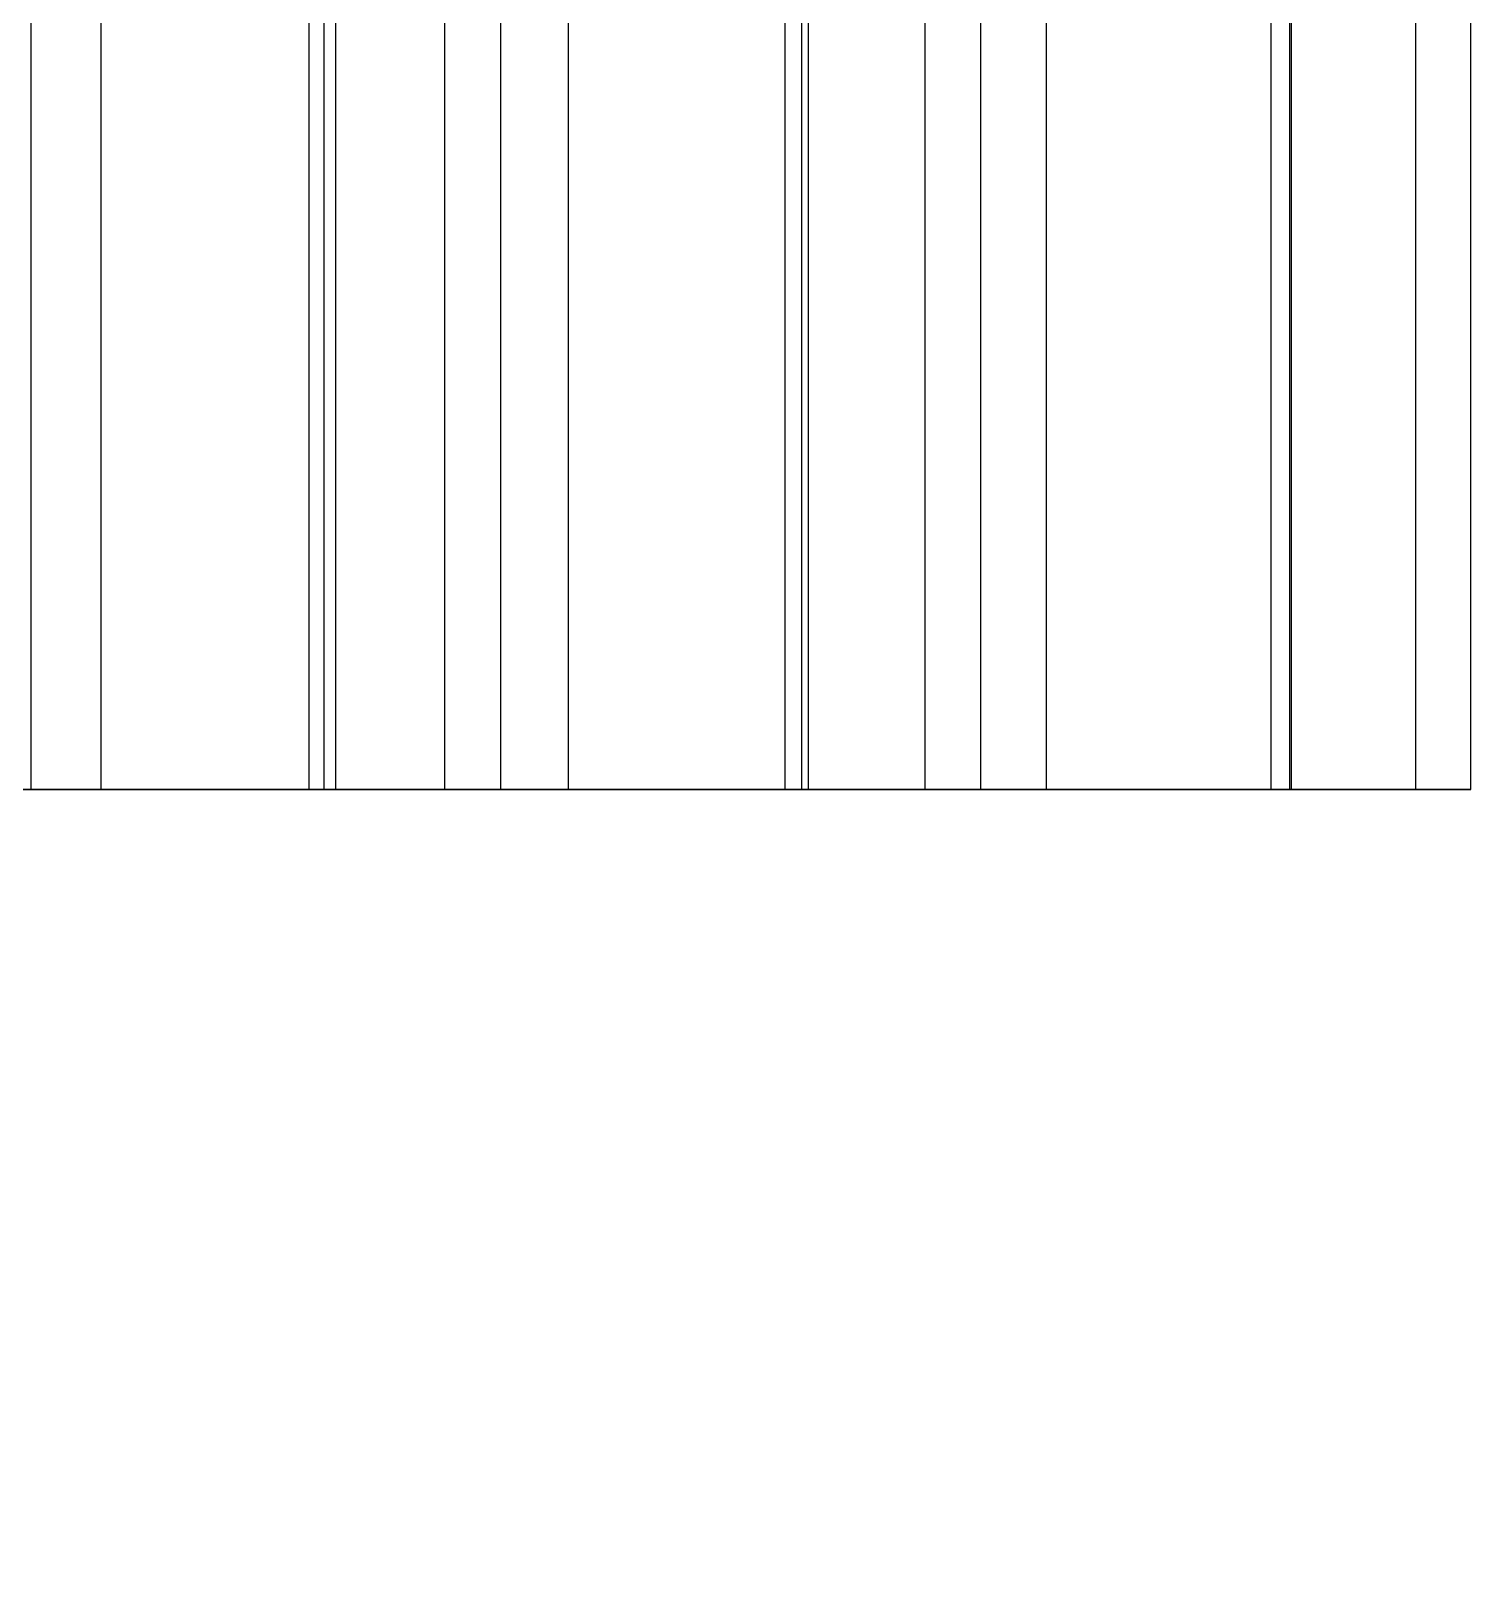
# Model space of a CAD drawing. Extents: x -60 to 60, y 140 to 264.
# Drawn here: x -32.31 to -27.24, y 191.67 to 197.17 of the extents above; entities that cross this region are included whole.
import ezdxf

# ---------------------------------------------------------------- set-up
doc = ezdxf.new("R2010")
doc.units = 0
doc.layers.add('Cut051011', color=7, linetype='CONTINUOUS')

msp = doc.modelspace()

# ---------------------------------------------------------------- linework, layer by layer
at = {"layer": 'Cut051011'}
for p, q in [((-32.312, 194.5, 553.152), (-32.312, 197.5, 553.152)), ((-32.312, 194.5, 553.152), (-32.312, 197.5, 553.152)), ((-32.312, 194.5, 646.848), (-32.312, 197.5, 646.848)), ((-32.312, 194.5, 646.848), (-32.312, 197.5, 646.848)), ((-32.0659, 194.5, 553.352), (-32.0659, 197.5, 553.352)), ((-32.0659, 194.5, 553.352), (-32.0659, 197.5, 553.352)), ((-32.0659, 194.5, 646.648), (-32.0659, 197.5, 646.648)), ((-32.0659, 194.5, 646.648), (-32.0659, 197.5, 646.648)), ((-31.3322, 194.5, 552.491), (-31.3322, 197.5, 552.491)), ((-31.3322, 194.5, 552.491), (-31.3322, 197.5, 552.491)), ((-31.3322, 194.5, 647.509), (-31.3322, 197.5, 647.509)), ((-31.3322, 194.5, 647.509), (-31.3322, 197.5, 647.509)), ((-31.2799, 194.5, 552.3), (-31.2799, 197.5, 552.3)), ((-31.2799, 194.5, 552.3), (-31.2799, 197.5, 552.3)), ((-31.2799, 194.5, 647.7), (-31.2799, 197.5, 647.7)), ((-31.2799, 194.5, 647.7), (-31.2799, 197.5, 647.7)), ((-31.2387, 194.5, 552.795), (-31.2387, 197.5, 552.795)), ((-31.2387, 194.5, 552.795), (-31.2387, 197.5, 552.795)), ((-31.2387, 194.5, 647.205), (-31.2387, 197.5, 647.205)), ((-31.2387, 194.5, 647.205), (-31.2387, 197.5, 647.205)), ((-30.8538, 194.5, 552.023), (-30.8538, 197.5, 552.023)), ((-30.8538, 194.5, 552.023), (-30.8538, 197.5, 552.023)), ((-30.8538, 194.5, 647.977), (-30.8538, 197.5, 647.977)), ((-30.8538, 194.5, 647.977), (-30.8538, 197.5, 647.977)), ((-30.6573, 194.5, 552.053), (-30.6573, 197.5, 552.053)), ((-30.6573, 194.5, 552.053), (-30.6573, 197.5, 552.053)), ((-30.6573, 194.5, 647.947), (-30.6573, 197.5, 647.947)), ((-30.6573, 194.5, 647.947), (-30.6573, 197.5, 647.947)), ((-30.4184, 194.5, 552.262), (-30.4184, 197.5, 552.262)), ((-30.4184, 194.5, 552.262), (-30.4184, 197.5, 552.262)), ((-30.4184, 194.5, 647.738), (-30.4184, 197.5, 647.738)), ((-30.4184, 194.5, 647.738), (-30.4184, 197.5, 647.738)), ((-29.6551, 194.5, 551.427), (-29.6551, 197.5, 551.427)), ((-29.6551, 194.5, 551.427), (-29.6551, 197.5, 551.427)), ((-29.6551, 194.5, 648.573), (-29.6551, 197.5, 648.573)), ((-29.6551, 194.5, 648.573), (-29.6551, 197.5, 648.573)), ((-29.5962, 194.5, 551.237), (-29.5962, 197.5, 551.237)), ((-29.5962, 194.5, 551.237), (-29.5962, 197.5, 551.237)), ((-29.5962, 194.5, 648.763), (-29.5962, 197.5, 648.763)), ((-29.5962, 194.5, 648.763), (-29.5962, 197.5, 648.763)), ((-29.5723, 194.5, 551.733), (-29.5723, 197.5, 551.733)), ((-29.5723, 194.5, 551.733), (-29.5723, 197.5, 551.733)), ((-29.5723, 194.5, 648.267), (-29.5723, 197.5, 648.267)), ((-29.5723, 194.5, 648.267), (-29.5723, 197.5, 648.267)), ((-29.1606, 194.5, 550.975), (-29.1606, 197.5, 550.975)), ((-29.1606, 194.5, 550.975), (-29.1606, 197.5, 550.975)), ((-29.1606, 194.5, 649.025), (-29.1606, 197.5, 649.025)), ((-29.1606, 194.5, 649.025), (-29.1606, 197.5, 649.025)), ((-28.9653, 194.5, 551.012), (-28.9653, 197.5, 551.012)), ((-28.9653, 194.5, 551.012), (-28.9653, 197.5, 551.012)), ((-28.9653, 194.5, 648.988), (-28.9653, 197.5, 648.988)), ((-28.9653, 194.5, 648.988), (-28.9653, 197.5, 648.988)), ((-28.7338, 194.5, 551.229), (-28.7338, 197.5, 551.229)), ((-28.7338, 194.5, 551.229), (-28.7338, 197.5, 551.229)), ((-28.7338, 194.5, 648.771), (-28.7338, 197.5, 648.771)), ((-28.7338, 194.5, 648.771), (-28.7338, 197.5, 648.771)), ((-27.9418, 194.5, 550.422), (-27.9418, 197.5, 550.422)), ((-27.9418, 194.5, 550.422), (-27.9418, 197.5, 550.422)), ((-27.9418, 194.5, 649.578), (-27.9418, 197.5, 649.578)), ((-27.9418, 194.5, 649.578), (-27.9418, 197.5, 649.578)), ((-27.8763, 194.5, 550.234), (-27.8763, 197.5, 550.234)), ((-27.8763, 194.5, 550.234), (-27.8763, 197.5, 550.234)), ((-27.8763, 194.5, 649.766), (-27.8763, 197.5, 649.766)), ((-27.8763, 194.5, 649.766), (-27.8763, 197.5, 649.766)), ((-27.8697, 194.5, 550.73), (-27.8697, 197.5, 550.73)), ((-27.8697, 194.5, 550.73), (-27.8697, 197.5, 550.73)), ((-27.8697, 194.5, 649.27), (-27.8697, 197.5, 649.27)), ((-27.8697, 194.5, 649.27), (-27.8697, 197.5, 649.27)), ((-27.4319, 194.5, 549.987), (-27.4319, 197.5, 549.987)), ((-27.4319, 194.5, 549.987), (-27.4319, 197.5, 549.987)), ((-27.4319, 194.5, 650.013), (-27.4319, 197.5, 650.013)), ((-27.4319, 194.5, 650.013), (-27.4319, 197.5, 650.013)), ((-27.238, 194.5, 550.031), (-27.238, 197.5, 550.031)), ((-27.238, 194.5, 550.031), (-27.238, 197.5, 550.031)), ((-27.238, 194.5, 649.969), (-27.238, 197.5, 649.969)), ((-27.238, 194.5, 649.969), (-27.238, 197.5, 649.969))]:
    msp.add_line(p, q, dxfattribs=at)
for centre in [(0, 203.5), (0, 203.5), (0, 200.5), (0, 200.5)]:
    msp.add_circle(centre, 60, dxfattribs=at)
for points, degree, knots in [([(-32.312, 194.5, 553.152), (-32.3469, 194.5, 553.112), (-32.4062, 194.5, 553.103), (-32.466, 194.5, 553.098), (-32.5094, 194.5, 553.129)], 2, [0, 0, 0, 0.724386, 0.724386, 1.44877, 1.44877, 1.44877]), ([(-32.5094, 194.5, 646.871), (-32.466, 194.5, 646.902), (-32.4062, 194.5, 646.897), (-32.3469, 194.5, 646.888), (-32.312, 194.5, 646.848)], 2, [0, 0, 0, 0.724386, 0.724386, 1.44877, 1.44877, 1.44877]), ([(-32.312, 194.5, 553.152), (-32.3469, 194.5, 553.112), (-32.4062, 194.5, 553.103), (-32.466, 194.5, 553.098), (-32.5094, 194.5, 553.129)], 2, [0, 0, 0, 0.724386, 0.724386, 1.44877, 1.44877, 1.44877]), ([(-32.5094, 194.5, 646.871), (-32.466, 194.5, 646.902), (-32.4062, 194.5, 646.897), (-32.3469, 194.5, 646.888), (-32.312, 194.5, 646.848)], 2, [0, 0, 0, 0.724386, 0.724386, 1.44877, 1.44877, 1.44877]), ([(-31.2387, 194.5, 552.795), (-31.227, 194.5, 552.876), (-31.2327, 194.5, 552.975), (-31.2712, 194.5, 553.073), (-31.3088, 194.5, 553.172), (-31.3814, 194.5, 553.268), (-31.478, 194.5, 553.332), (-31.5739, 194.5, 553.397), (-31.69, 194.5, 553.429), (-31.7952, 194.5, 553.427), (-31.901, 194.5, 553.426), (-31.9943, 194.5, 553.394), (-32.0659, 194.5, 553.352)], 3, [0, 0, 0, 0, 0.558599, 0.558599, 0.558599, 1.1172, 1.1172, 1.1172, 1.6758, 1.6758, 1.6758, 2.2344, 2.2344, 2.2344, 2.2344]), ([(-32.0659, 194.5, 646.648), (-31.9943, 194.5, 646.606), (-31.901, 194.5, 646.574), (-31.7952, 194.5, 646.573), (-31.69, 194.5, 646.571), (-31.5739, 194.5, 646.603), (-31.478, 194.5, 646.668), (-31.3814, 194.5, 646.732), (-31.3088, 194.5, 646.828), (-31.2712, 194.5, 646.927), (-31.2327, 194.5, 647.025), (-31.227, 194.5, 647.124), (-31.2387, 194.5, 647.205)], 3, [0, 0, 0, 0, 0.558599, 0.558599, 0.558599, 1.1172, 1.1172, 1.1172, 1.6758, 1.6758, 1.6758, 2.2344, 2.2344, 2.2344, 2.2344]), ([(-31.2387, 194.5, 552.795), (-31.227, 194.5, 552.876), (-31.2327, 194.5, 552.975), (-31.2712, 194.5, 553.073), (-31.3088, 194.5, 553.172), (-31.3814, 194.5, 553.268), (-31.478, 194.5, 553.332), (-31.5739, 194.5, 553.397), (-31.69, 194.5, 553.429), (-31.7952, 194.5, 553.427), (-31.901, 194.5, 553.426), (-31.9943, 194.5, 553.394), (-32.0659, 194.5, 553.352)], 3, [0, 0, 0, 0, 0.558599, 0.558599, 0.558599, 1.1172, 1.1172, 1.1172, 1.6758, 1.6758, 1.6758, 2.2344, 2.2344, 2.2344, 2.2344]), ([(-32.0659, 194.5, 646.648), (-31.9943, 194.5, 646.606), (-31.901, 194.5, 646.574), (-31.7952, 194.5, 646.573), (-31.69, 194.5, 646.571), (-31.5739, 194.5, 646.603), (-31.478, 194.5, 646.668), (-31.3814, 194.5, 646.732), (-31.3088, 194.5, 646.828), (-31.2712, 194.5, 646.927), (-31.2327, 194.5, 647.025), (-31.227, 194.5, 647.124), (-31.2387, 194.5, 647.205)], 3, [0, 0, 0, 0, 0.558599, 0.558599, 0.558599, 1.1172, 1.1172, 1.1172, 1.6758, 1.6758, 1.6758, 2.2344, 2.2344, 2.2344, 2.2344]), ([(-31.2799, 194.5, 552.3), (-31.3247, 194.5, 552.328), (-31.3424, 194.5, 552.386), (-31.3562, 194.5, 552.444), (-31.3322, 194.5, 552.491)], 2, [0, 0, 0, 0.724386, 0.724386, 1.44877, 1.44877, 1.44877]), ([(-31.3322, 194.5, 647.509), (-31.3562, 194.5, 647.556), (-31.3424, 194.5, 647.614), (-31.3247, 194.5, 647.672), (-31.2799, 194.5, 647.7)], 2, [0, 0, 0, 0.724386, 0.724386, 1.44877, 1.44877, 1.44877]), ([(-31.2799, 194.5, 552.3), (-31.3247, 194.5, 552.328), (-31.3424, 194.5, 552.386), (-31.3562, 194.5, 552.444), (-31.3322, 194.5, 552.491)], 2, [0, 0, 0, 0.724386, 0.724386, 1.44877, 1.44877, 1.44877]), ([(-31.3322, 194.5, 647.509), (-31.3562, 194.5, 647.556), (-31.3424, 194.5, 647.614), (-31.3247, 194.5, 647.672), (-31.2799, 194.5, 647.7)], 2, [0, 0, 0, 0.724386, 0.724386, 1.44877, 1.44877, 1.44877]), ([(-30.6573, 194.5, 552.053), (-30.6909, 194.5, 552.012), (-30.7498, 194.5, 552.001), (-30.8094, 194.5, 551.994), (-30.8538, 194.5, 552.023)], 2, [0, 0, 0, 0.724386, 0.724386, 1.44877, 1.44877, 1.44877]), ([(-30.8538, 194.5, 647.977), (-30.8094, 194.5, 648.006), (-30.7498, 194.5, 647.999), (-30.6909, 194.5, 647.988), (-30.6573, 194.5, 647.947)], 2, [0, 0, 0, 0.724386, 0.724386, 1.44877, 1.44877, 1.44877]), ([(-30.6573, 194.5, 552.053), (-30.6909, 194.5, 552.012), (-30.7498, 194.5, 552.001), (-30.8094, 194.5, 551.994), (-30.8538, 194.5, 552.023)], 2, [0, 0, 0, 0.724386, 0.724386, 1.44877, 1.44877, 1.44877]), ([(-30.8538, 194.5, 647.977), (-30.8094, 194.5, 648.006), (-30.7498, 194.5, 647.999), (-30.6909, 194.5, 647.988), (-30.6573, 194.5, 647.947)], 2, [0, 0, 0, 0.724386, 0.724386, 1.44877, 1.44877, 1.44877]), ([(-29.5723, 194.5, 551.733), (-29.5634, 194.5, 551.815), (-29.5725, 194.5, 551.913), (-29.6144, 194.5, 552.011), (-29.6554, 194.5, 552.107), (-29.7314, 194.5, 552.201), (-29.8301, 194.5, 552.262), (-29.9282, 194.5, 552.324), (-30.0454, 194.5, 552.351), (-30.1504, 194.5, 552.346), (-30.2561, 194.5, 552.341), (-30.3483, 194.5, 552.306), (-30.4184, 194.5, 552.262)], 3, [0, 0, 0, 0, 0.558599, 0.558599, 0.558599, 1.1172, 1.1172, 1.1172, 1.6758, 1.6758, 1.6758, 2.2344, 2.2344, 2.2344, 2.2344]), ([(-30.4184, 194.5, 647.738), (-30.3483, 194.5, 647.694), (-30.2561, 194.5, 647.659), (-30.1504, 194.5, 647.654), (-30.0454, 194.5, 647.649), (-29.9282, 194.5, 647.676), (-29.8301, 194.5, 647.738), (-29.7314, 194.5, 647.799), (-29.6554, 194.5, 647.893), (-29.6144, 194.5, 647.989), (-29.5725, 194.5, 648.087), (-29.5634, 194.5, 648.185), (-29.5723, 194.5, 648.267)], 3, [0, 0, 0, 0, 0.558599, 0.558599, 0.558599, 1.1172, 1.1172, 1.1172, 1.6758, 1.6758, 1.6758, 2.2344, 2.2344, 2.2344, 2.2344]), ([(-29.5723, 194.5, 551.733), (-29.5634, 194.5, 551.815), (-29.5725, 194.5, 551.913), (-29.6144, 194.5, 552.011), (-29.6554, 194.5, 552.107), (-29.7314, 194.5, 552.201), (-29.8301, 194.5, 552.262), (-29.9282, 194.5, 552.324), (-30.0454, 194.5, 552.351), (-30.1504, 194.5, 552.346), (-30.2561, 194.5, 552.341), (-30.3483, 194.5, 552.306), (-30.4184, 194.5, 552.262)], 3, [0, 0, 0, 0, 0.558599, 0.558599, 0.558599, 1.1172, 1.1172, 1.1172, 1.6758, 1.6758, 1.6758, 2.2344, 2.2344, 2.2344, 2.2344]), ([(-30.4184, 194.5, 647.738), (-30.3483, 194.5, 647.694), (-30.2561, 194.5, 647.659), (-30.1504, 194.5, 647.654), (-30.0454, 194.5, 647.649), (-29.9282, 194.5, 647.676), (-29.8301, 194.5, 647.738), (-29.7314, 194.5, 647.799), (-29.6554, 194.5, 647.893), (-29.6144, 194.5, 647.989), (-29.5725, 194.5, 648.087), (-29.5634, 194.5, 648.185), (-29.5723, 194.5, 648.267)], 3, [0, 0, 0, 0, 0.558599, 0.558599, 0.558599, 1.1172, 1.1172, 1.1172, 1.6758, 1.6758, 1.6758, 2.2344, 2.2344, 2.2344, 2.2344]), ([(-29.5962, 194.5, 551.237), (-29.6419, 194.5, 551.264), (-29.6616, 194.5, 551.321), (-29.6774, 194.5, 551.379), (-29.6551, 194.5, 551.427)], 2, [0, 0, 0, 0.724386, 0.724386, 1.44877, 1.44877, 1.44877]), ([(-29.6551, 194.5, 648.573), (-29.6774, 194.5, 648.621), (-29.6616, 194.5, 648.679), (-29.6419, 194.5, 648.736), (-29.5962, 194.5, 648.763)], 2, [0, 0, 0, 0.724386, 0.724386, 1.44877, 1.44877, 1.44877]), ([(-29.5962, 194.5, 551.237), (-29.6419, 194.5, 551.264), (-29.6616, 194.5, 551.321), (-29.6774, 194.5, 551.379), (-29.6551, 194.5, 551.427)], 2, [0, 0, 0, 0.724386, 0.724386, 1.44877, 1.44877, 1.44877]), ([(-29.6551, 194.5, 648.573), (-29.6774, 194.5, 648.621), (-29.6616, 194.5, 648.679), (-29.6419, 194.5, 648.736), (-29.5962, 194.5, 648.763)], 2, [0, 0, 0, 0.724386, 0.724386, 1.44877, 1.44877, 1.44877]), ([(-28.9653, 194.5, 551.012), (-28.9974, 194.5, 550.97), (-29.0559, 194.5, 550.957), (-29.1152, 194.5, 550.948), (-29.1606, 194.5, 550.975)], 2, [0, 0, 0, 0.724386, 0.724386, 1.44877, 1.44877, 1.44877]), ([(-29.1606, 194.5, 649.025), (-29.1152, 194.5, 649.052), (-29.0559, 194.5, 649.043), (-28.9974, 194.5, 649.03), (-28.9653, 194.5, 648.988)], 2, [0, 0, 0, 0.724386, 0.724386, 1.44877, 1.44877, 1.44877]), ([(-28.9653, 194.5, 551.012), (-28.9974, 194.5, 550.97), (-29.0559, 194.5, 550.957), (-29.1152, 194.5, 550.948), (-29.1606, 194.5, 550.975)], 2, [0, 0, 0, 0.724386, 0.724386, 1.44877, 1.44877, 1.44877]), ([(-29.1606, 194.5, 649.025), (-29.1152, 194.5, 649.052), (-29.0559, 194.5, 649.043), (-28.9974, 194.5, 649.03), (-28.9653, 194.5, 648.988)], 2, [0, 0, 0, 0.724386, 0.724386, 1.44877, 1.44877, 1.44877]), ([(-27.8697, 194.5, 550.73), (-27.8638, 194.5, 550.813), (-27.8763, 194.5, 550.911), (-27.9216, 194.5, 551.006), (-27.9659, 194.5, 551.102), (-28.0451, 194.5, 551.192), (-28.1459, 194.5, 551.25), (-28.2461, 194.5, 551.308), (-28.3642, 194.5, 551.332), (-28.4689, 194.5, 551.322), (-28.5744, 194.5, 551.314), (-28.6653, 194.5, 551.276), (-28.7338, 194.5, 551.229)], 3, [0, 0, 0, 0, 0.558599, 0.558599, 0.558599, 1.1172, 1.1172, 1.1172, 1.6758, 1.6758, 1.6758, 2.2344, 2.2344, 2.2344, 2.2344]), ([(-28.7338, 194.5, 648.771), (-28.6653, 194.5, 648.724), (-28.5744, 194.5, 648.686), (-28.4689, 194.5, 648.678), (-28.3642, 194.5, 648.668), (-28.2461, 194.5, 648.692), (-28.1459, 194.5, 648.75), (-28.0451, 194.5, 648.808), (-27.9659, 194.5, 648.898), (-27.9216, 194.5, 648.994), (-27.8763, 194.5, 649.089), (-27.8638, 194.5, 649.187), (-27.8697, 194.5, 649.27)], 3, [0, 0, 0, 0, 0.558599, 0.558599, 0.558599, 1.1172, 1.1172, 1.1172, 1.6758, 1.6758, 1.6758, 2.2344, 2.2344, 2.2344, 2.2344]), ([(-27.8697, 194.5, 550.73), (-27.8638, 194.5, 550.813), (-27.8763, 194.5, 550.911), (-27.9216, 194.5, 551.006), (-27.9659, 194.5, 551.102), (-28.0451, 194.5, 551.192), (-28.1459, 194.5, 551.25), (-28.2461, 194.5, 551.308), (-28.3642, 194.5, 551.332), (-28.4689, 194.5, 551.322), (-28.5744, 194.5, 551.314), (-28.6653, 194.5, 551.276), (-28.7338, 194.5, 551.229)], 3, [0, 0, 0, 0, 0.558599, 0.558599, 0.558599, 1.1172, 1.1172, 1.1172, 1.6758, 1.6758, 1.6758, 2.2344, 2.2344, 2.2344, 2.2344]), ([(-28.7338, 194.5, 648.771), (-28.6653, 194.5, 648.724), (-28.5744, 194.5, 648.686), (-28.4689, 194.5, 648.678), (-28.3642, 194.5, 648.668), (-28.2461, 194.5, 648.692), (-28.1459, 194.5, 648.75), (-28.0451, 194.5, 648.808), (-27.9659, 194.5, 648.898), (-27.9216, 194.5, 648.994), (-27.8763, 194.5, 649.089), (-27.8638, 194.5, 649.187), (-27.8697, 194.5, 649.27)], 3, [0, 0, 0, 0, 0.558599, 0.558599, 0.558599, 1.1172, 1.1172, 1.1172, 1.6758, 1.6758, 1.6758, 2.2344, 2.2344, 2.2344, 2.2344]), ([(-27.8763, 194.5, 550.234), (-27.923, 194.5, 550.259), (-27.9447, 194.5, 550.315), (-27.9625, 194.5, 550.373), (-27.9418, 194.5, 550.422)], 2, [0, 0, 0, 0.724386, 0.724386, 1.44877, 1.44877, 1.44877]), ([(-27.9418, 194.5, 649.578), (-27.9625, 194.5, 649.627), (-27.9447, 194.5, 649.685), (-27.923, 194.5, 649.741), (-27.8763, 194.5, 649.766)], 2, [0, 0, 0, 0.724386, 0.724386, 1.44877, 1.44877, 1.44877]), ([(-27.8763, 194.5, 550.234), (-27.923, 194.5, 550.259), (-27.9447, 194.5, 550.315), (-27.9625, 194.5, 550.373), (-27.9418, 194.5, 550.422)], 2, [0, 0, 0, 0.724386, 0.724386, 1.44877, 1.44877, 1.44877]), ([(-27.9418, 194.5, 649.578), (-27.9625, 194.5, 649.627), (-27.9447, 194.5, 649.685), (-27.923, 194.5, 649.741), (-27.8763, 194.5, 649.766)], 2, [0, 0, 0, 0.724386, 0.724386, 1.44877, 1.44877, 1.44877]), ([(-27.238, 194.5, 550.031), (-27.2686, 194.5, 549.988), (-27.3267, 194.5, 549.973), (-27.3856, 194.5, 549.961), (-27.4319, 194.5, 549.987)], 2, [0, 0, 0, 0.724386, 0.724386, 1.44877, 1.44877, 1.44877]), ([(-27.4319, 194.5, 650.013), (-27.3856, 194.5, 650.039), (-27.3267, 194.5, 650.027), (-27.2686, 194.5, 650.012), (-27.238, 194.5, 649.969)], 2, [0, 0, 0, 0.724386, 0.724386, 1.44877, 1.44877, 1.44877]), ([(-27.238, 194.5, 550.031), (-27.2686, 194.5, 549.988), (-27.3267, 194.5, 549.973), (-27.3856, 194.5, 549.961), (-27.4319, 194.5, 549.987)], 2, [0, 0, 0, 0.724386, 0.724386, 1.44877, 1.44877, 1.44877]), ([(-27.4319, 194.5, 650.013), (-27.3856, 194.5, 650.039), (-27.3267, 194.5, 650.027), (-27.2686, 194.5, 650.012), (-27.238, 194.5, 649.969)], 2, [0, 0, 0, 0.724386, 0.724386, 1.44877, 1.44877, 1.44877])]:
    msp.add_open_spline(points, degree=degree, knots=knots, dxfattribs=at)
for points, degree in [([(-32.0659, 194.5, 553.352), (-32.2049, 194.5, 553.272), (-32.312, 194.5, 553.152)], 2), ([(-32.312, 194.5, 646.848), (-32.2049, 194.5, 646.728), (-32.0659, 194.5, 646.648)], 2), ([(-32.0659, 194.5, 553.352), (-32.2049, 194.5, 553.272), (-32.312, 194.5, 553.152)], 2), ([(-32.312, 194.5, 646.848), (-32.2049, 194.5, 646.728), (-32.0659, 194.5, 646.648)], 2), ([(-31.3322, 194.5, 552.491), (-31.2613, 194.5, 552.636), (-31.2387, 194.5, 552.795)], 2), ([(-31.2387, 194.5, 647.205), (-31.2613, 194.5, 647.364), (-31.3322, 194.5, 647.509)], 2), ([(-31.3322, 194.5, 552.491), (-31.2613, 194.5, 552.636), (-31.2387, 194.5, 552.795)], 2), ([(-31.2387, 194.5, 647.205), (-31.2613, 194.5, 647.364), (-31.3322, 194.5, 647.509)], 2), ([(-30.8538, 194.5, 552.023), (-31.2799, 194.5, 552.3)], 1), ([(-31.2799, 194.5, 647.7), (-30.8538, 194.5, 647.977)], 1), ([(-30.8538, 194.5, 552.023), (-31.2799, 194.5, 552.3)], 1), ([(-31.2799, 194.5, 647.7), (-30.8538, 194.5, 647.977)], 1), ([(-30.4184, 194.5, 552.262), (-30.5545, 194.5, 552.177), (-30.6573, 194.5, 552.053)], 2), ([(-30.6573, 194.5, 647.947), (-30.5545, 194.5, 647.823), (-30.4184, 194.5, 647.738)], 2), ([(-30.4184, 194.5, 552.262), (-30.5545, 194.5, 552.177), (-30.6573, 194.5, 552.053)], 2), ([(-30.6573, 194.5, 647.947), (-30.5545, 194.5, 647.823), (-30.4184, 194.5, 647.738)], 2), ([(-29.6551, 194.5, 551.427), (-29.5893, 194.5, 551.573), (-29.5723, 194.5, 551.733)], 2), ([(-29.5723, 194.5, 648.267), (-29.5893, 194.5, 648.427), (-29.6551, 194.5, 648.573)], 2), ([(-29.6551, 194.5, 551.427), (-29.5893, 194.5, 551.573), (-29.5723, 194.5, 551.733)], 2), ([(-29.5723, 194.5, 648.267), (-29.5893, 194.5, 648.427), (-29.6551, 194.5, 648.573)], 2), ([(-29.1606, 194.5, 550.975), (-29.5962, 194.5, 551.237)], 1), ([(-29.5962, 194.5, 648.763), (-29.1606, 194.5, 649.025)], 1), ([(-29.1606, 194.5, 550.975), (-29.5962, 194.5, 551.237)], 1), ([(-29.5962, 194.5, 648.763), (-29.1606, 194.5, 649.025)], 1), ([(-28.7338, 194.5, 551.229), (-28.8669, 194.5, 551.139), (-28.9653, 194.5, 551.012)], 2), ([(-28.9653, 194.5, 648.988), (-28.8669, 194.5, 648.861), (-28.7338, 194.5, 648.771)], 2), ([(-28.7338, 194.5, 551.229), (-28.8669, 194.5, 551.139), (-28.9653, 194.5, 551.012)], 2), ([(-28.9653, 194.5, 648.988), (-28.8669, 194.5, 648.861), (-28.7338, 194.5, 648.771)], 2), ([(-27.9418, 194.5, 550.422), (-27.8812, 194.5, 550.57), (-27.8697, 194.5, 550.73)], 2), ([(-27.8697, 194.5, 649.27), (-27.8812, 194.5, 649.43), (-27.9418, 194.5, 649.578)], 2), ([(-27.9418, 194.5, 550.422), (-27.8812, 194.5, 550.57), (-27.8697, 194.5, 550.73)], 2), ([(-27.8697, 194.5, 649.27), (-27.8812, 194.5, 649.43), (-27.9418, 194.5, 649.578)], 2), ([(-27.4319, 194.5, 549.987), (-27.8763, 194.5, 550.234)], 1), ([(-27.8763, 194.5, 649.766), (-27.4319, 194.5, 650.013)], 1), ([(-27.4319, 194.5, 549.987), (-27.8763, 194.5, 550.234)], 1), ([(-27.8763, 194.5, 649.766), (-27.4319, 194.5, 650.013)], 1)]:
    msp.add_open_spline(points, degree=degree, dxfattribs=at)

doc.saveas('drawing.dxf')
